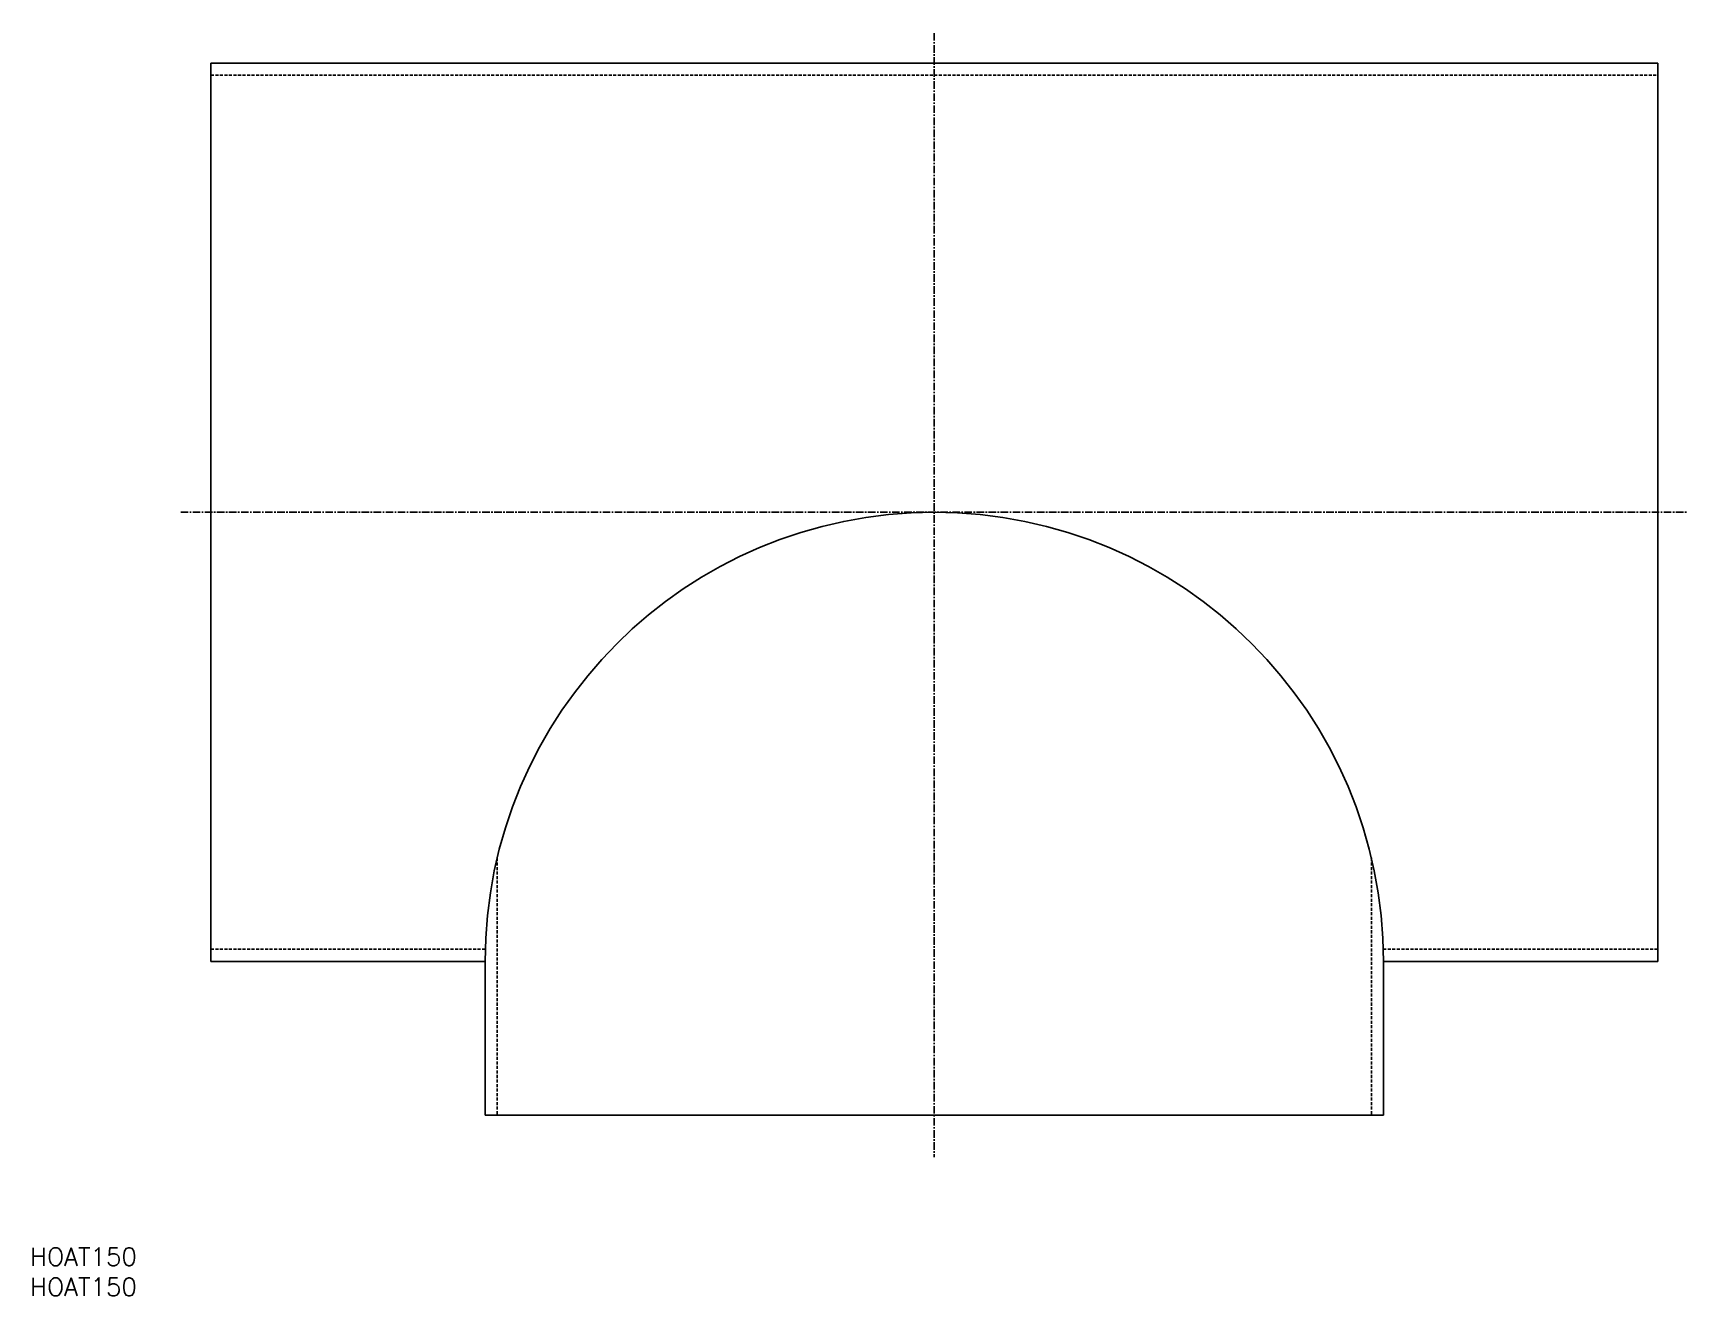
# Model space of a CAD drawing. Extents: x 1 to 275, y 0 to 210.
import ezdxf

# ---------------------------------------------------------------- set-up
doc = ezdxf.new("R2010")
doc.units = 0
doc.linetypes.add('CENTER', pattern=[2, 1.25, -0.25, 0.25, -0.25])
doc.linetypes.add('DASHED', pattern=[0.75, 0.5, -0.25])
doc.layers.get('0').update_dxf_attribs({"linetype": 'CONTINUOUS'})
doc.layers.add('CENTER', color=1, linetype='CENTER')
doc.styles.get("Standard").update_dxf_attribs({"font": 'txt.shx'})

# ---------------------------------------------------------------- blocks, each defined once
blk = doc.blocks.new('*U9')
at = {"color": 7, "linetype": 'CONTINUOUS'}
blk.add_text('HOAT150', height=3, dxfattribs=at).set_placement((0, 0))
blk = doc.blocks.new('*U10')
at = {"color": 7, "linetype": 'CONTINUOUS'}
blk.add_text('HOAT150', height=3, dxfattribs=at).set_placement((0, 5))

msp = doc.modelspace()

# ---------------------------------------------------------------- linework, layer by layer
at = {"color": 7, "linetype": 'CONTINUOUS'}
for p, q in [((30, 204.5), (270, 204.5)), ((30, 204.5), (30, 55.5)), ((270, 204.5), (270, 55.5)), ((30, 55.5), (75.5, 55.5)), ((75.5, 55.5), (75.5, 30)), ((224.5, 55.5), (224.5, 30)), ((224.5, 55.5), (270, 55.5)), ((224.5, 30), (75.5, 30))]:
    msp.add_line(p, q, dxfattribs=at)
at = {"color": 3, "linetype": 'DASHED'}
for p, q in [((30, 202.5), (270, 202.5)), ((77.5, 72.65), (77.5, 30)), ((222.5, 72.65), (222.5, 30)), ((30, 57.5), (75.53, 57.5)), ((224.47, 57.5), (270, 57.5))]:
    msp.add_line(p, q, dxfattribs=at)
at = {"color": 7, "linetype": 'CONTINUOUS'}
msp.add_arc((150, 55.5), 74.5, 0, 180, dxfattribs=at)
at = {"layer": 'CENTER', "color": 1, "linetype": 'CENTER'}
for p, q in [((150, 209.5), (150, 23)), ((25, 130), (275, 130))]:
    msp.add_line(p, q, dxfattribs=at)

# ---------------------------------------------------------------- block references
at = {"color": 7, "linetype": 'CONTINUOUS'}
for name in ['*U10', '*U9']:
    msp.add_blockref(name, (0, 0), dxfattribs=at)

doc.saveas('drawing.dxf')
